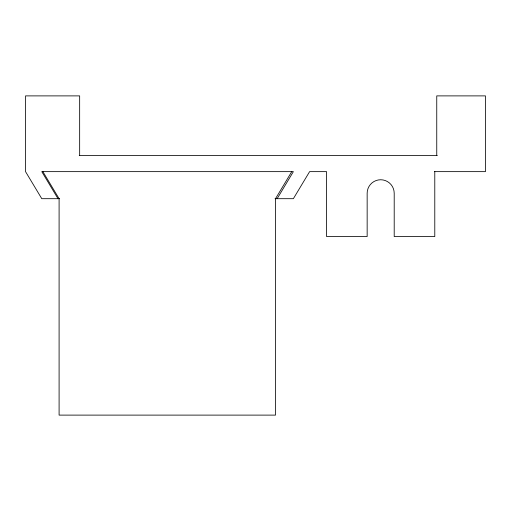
<?xml version="1.0" encoding="UTF-8"?>
<svg xmlns="http://www.w3.org/2000/svg" width="511" height="511" viewBox="0 0 511 511"><rect width="100%" height="100%" fill="white"/><g stroke="black" fill="none" stroke-linecap="round" stroke-linejoin="round"><path stroke-width="0.77" d="M291.749 171.639L275.518 198.69L275.518 415.111L59.097 415.111L59.097 198.69L42.867 171.639M277.141 198.69L293.371 171.639L41.781 171.639L58.011 198.69M79.262 155.401L437.32 155.401M434.35 171.639L485.45 171.639L485.45 95.889L436.752 95.889L436.752 155.401M59.608 198.69L41.781 198.69L25.55 171.639L25.55 95.889L79.659 95.889L79.659 155.401M275.027 198.69L293.371 198.69L309.609 171.639L326.574 171.639L326.574 236.561L367.154 236.561L367.154 193.279A13.529 13.529 0 0 1 380.676 179.751A13.529 13.529 0 0 1 394.205 193.279L394.205 236.561L434.784 236.561L434.784 171.639"/></g></svg>
